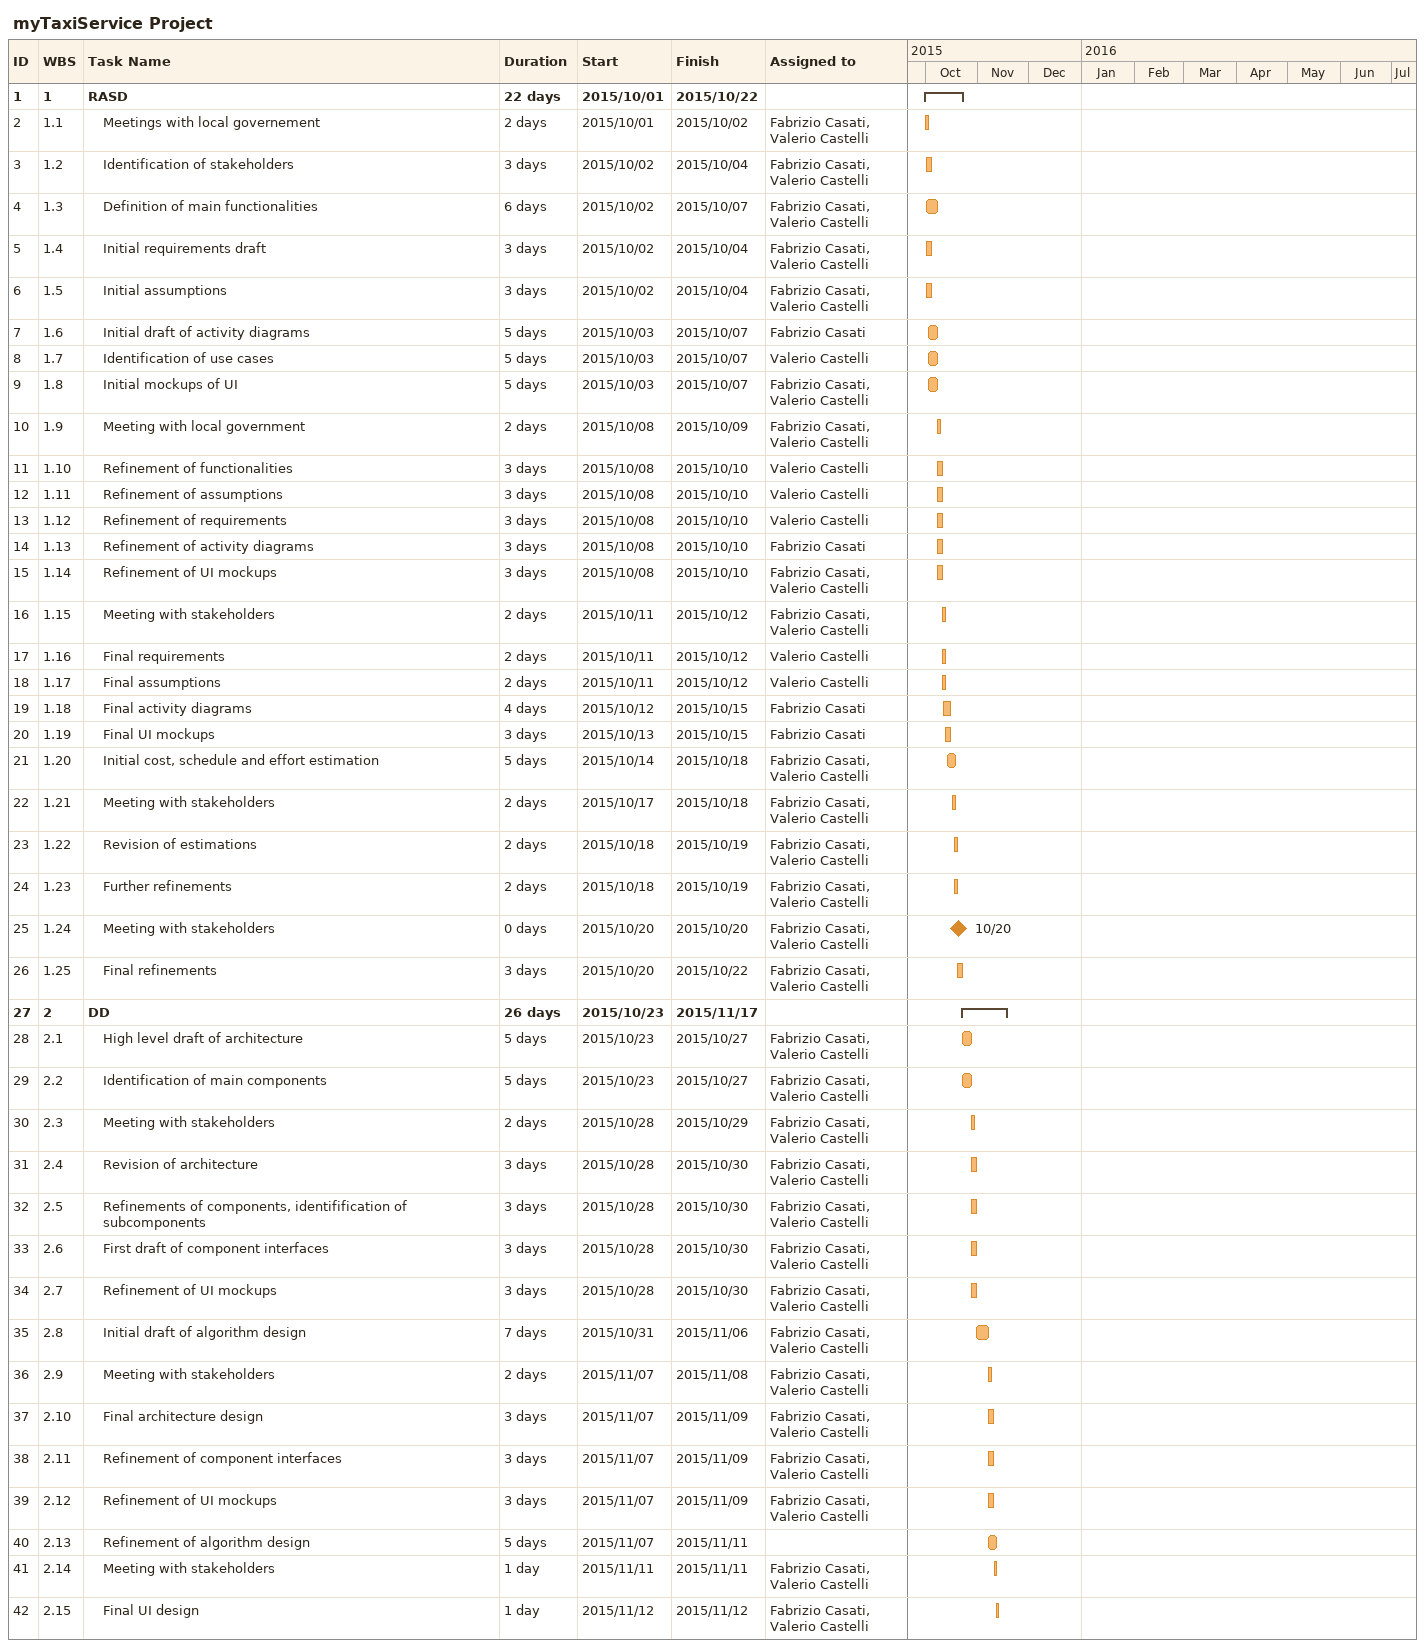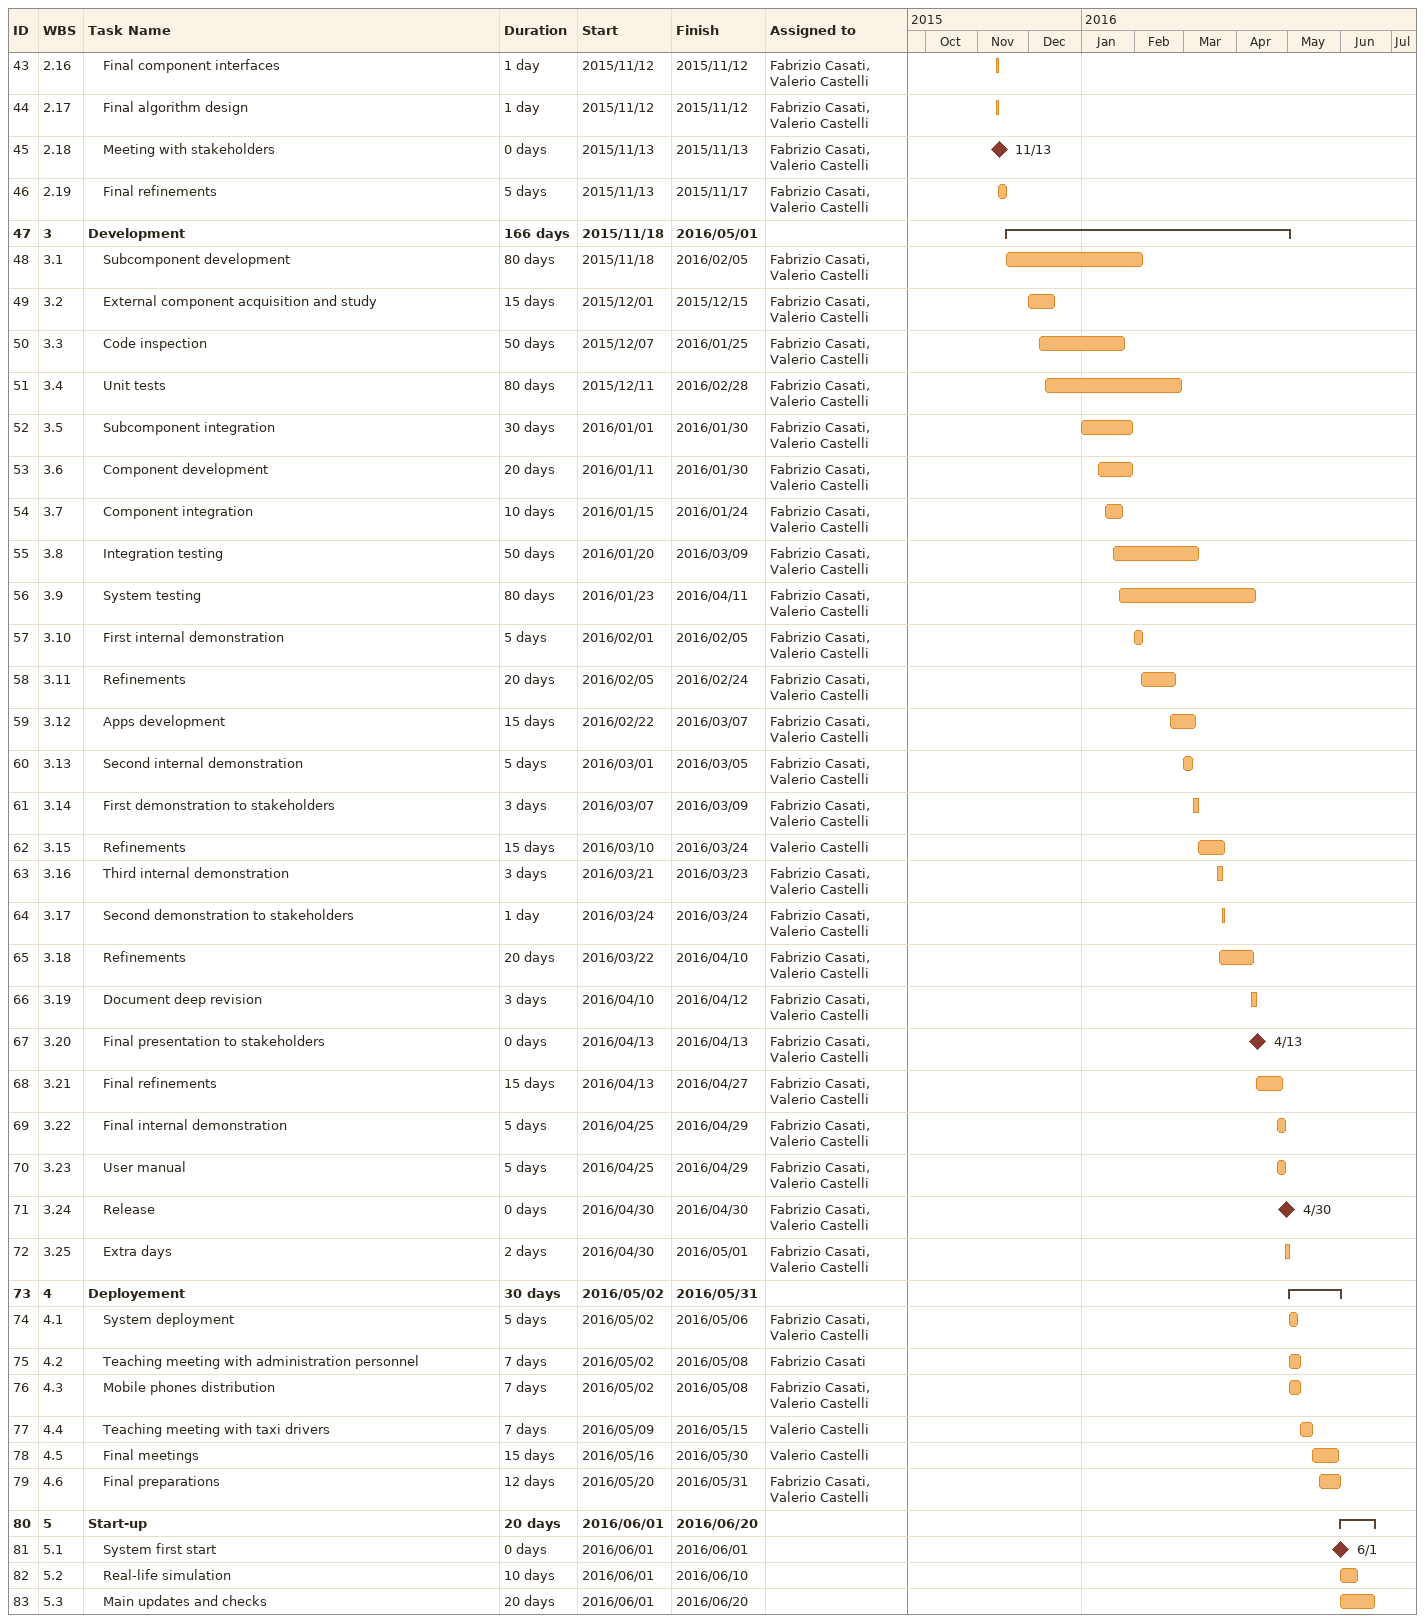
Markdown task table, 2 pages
myTaxiService Project

| ID | WBS | Task | Duration | Start | Finish | Resources |
|---|---|---|---|---|---|---|
| 1 | 1 | **RASD** | 22d | 2015-10-01 | 2015-10-22 |  |
| 2 | 1.1 | Meetings with local governement | 2d | 2015-10-01 | 2015-10-02 | Fabrizio Casati, Valerio Castelli |
| 3 | 1.2 | Identification of stakeholders | 3d | 2015-10-02 | 2015-10-04 | Fabrizio Casati, Valerio Castelli |
| 4 | 1.3 | Definition of main functionalities | 6d | 2015-10-02 | 2015-10-07 | Fabrizio Casati, Valerio Castelli |
| 5 | 1.4 | Initial requirements draft | 3d | 2015-10-02 | 2015-10-04 | Fabrizio Casati, Valerio Castelli |
| 6 | 1.5 | Initial assumptions | 3d | 2015-10-02 | 2015-10-04 | Fabrizio Casati, Valerio Castelli |
| 7 | 1.6 | Initial draft of activity diagrams | 5d | 2015-10-03 | 2015-10-07 | Fabrizio Casati |
| 8 | 1.7 | Identification of use cases | 5d | 2015-10-03 | 2015-10-07 | Valerio Castelli |
| 9 | 1.8 | Initial mockups of UI | 5d | 2015-10-03 | 2015-10-07 | Fabrizio Casati, Valerio Castelli |
| 10 | 1.9 | Meeting with local government | 2d | 2015-10-08 | 2015-10-09 | Fabrizio Casati, Valerio Castelli |
| 11 | 1.10 | Refinement of functionalities | 3d | 2015-10-08 | 2015-10-10 | Valerio Castelli |
| 12 | 1.11 | Refinement of assumptions | 3d | 2015-10-08 | 2015-10-10 | Valerio Castelli |
| 13 | 1.12 | Refinement of requirements | 3d | 2015-10-08 | 2015-10-10 | Valerio Castelli |
| 14 | 1.13 | Refinement of activity diagrams | 3d | 2015-10-08 | 2015-10-10 | Fabrizio Casati |
| 15 | 1.14 | Refinement of UI mockups | 3d | 2015-10-08 | 2015-10-10 | Fabrizio Casati, Valerio Castelli |
| 16 | 1.15 | Meeting with stakeholders | 2d | 2015-10-11 | 2015-10-12 | Fabrizio Casati, Valerio Castelli |
| 17 | 1.16 | Final requirements | 2d | 2015-10-11 | 2015-10-12 | Valerio Castelli |
| 18 | 1.17 | Final assumptions | 2d | 2015-10-11 | 2015-10-12 | Valerio Castelli |
| 19 | 1.18 | Final activity diagrams | 4d | 2015-10-12 | 2015-10-15 | Fabrizio Casati |
| 20 | 1.19 | Final UI mockups | 3d | 2015-10-13 | 2015-10-15 | Fabrizio Casati |
| 21 | 1.20 | Initial cost, schedule and effort estimation | 5d | 2015-10-14 | 2015-10-18 | Fabrizio Casati, Valerio Castelli |
| 22 | 1.21 | Meeting with stakeholders | 2d | 2015-10-17 | 2015-10-18 | Fabrizio Casati, Valerio Castelli |
| 23 | 1.22 | Revision of estimations | 2d | 2015-10-18 | 2015-10-19 | Fabrizio Casati, Valerio Castelli |
| 24 | 1.23 | Further refinements | 2d | 2015-10-18 | 2015-10-19 | Fabrizio Casati, Valerio Castelli |
| 25 | 1.24 | Meeting with stakeholders | 0d | 2015-10-20 | 2015-10-20 | Fabrizio Casati, Valerio Castelli |
| 26 | 1.25 | Final refinements | 3d | 2015-10-20 | 2015-10-22 | Fabrizio Casati, Valerio Castelli |
| 27 | 2 | **DD** | 26d | 2015-10-23 | 2015-11-17 |  |
| 28 | 2.1 | High level draft of architecture | 5d | 2015-10-23 | 2015-10-27 | Fabrizio Casati, Valerio Castelli |
| 29 | 2.2 | Identification of main components | 5d | 2015-10-23 | 2015-10-27 | Fabrizio Casati, Valerio Castelli |
| 30 | 2.3 | Meeting with stakeholders | 2d | 2015-10-28 | 2015-10-29 | Fabrizio Casati, Valerio Castelli |
| 31 | 2.4 | Revision of architecture | 3d | 2015-10-28 | 2015-10-30 | Fabrizio Casati, Valerio Castelli |
| 32 | 2.5 | Refinements of components, identifification of subcomponents | 3d | 2015-10-28 | 2015-10-30 | Fabrizio Casati, Valerio Castelli |
| 33 | 2.6 | First draft of component interfaces | 3d | 2015-10-28 | 2015-10-30 | Fabrizio Casati, Valerio Castelli |
| 34 | 2.7 | Refinement of UI mockups | 3d | 2015-10-28 | 2015-10-30 | Fabrizio Casati, Valerio Castelli |
| 35 | 2.8 | Initial draft of algorithm design | 7d | 2015-10-31 | 2015-11-06 | Fabrizio Casati, Valerio Castelli |
| 36 | 2.9 | Meeting with stakeholders | 2d | 2015-11-07 | 2015-11-08 | Fabrizio Casati, Valerio Castelli |
| 37 | 2.10 | Final architecture design | 3d | 2015-11-07 | 2015-11-09 | Fabrizio Casati, Valerio Castelli |
| 38 | 2.11 | Refinement of component interfaces | 3d | 2015-11-07 | 2015-11-09 | Fabrizio Casati, Valerio Castelli |
| 39 | 2.12 | Refinement of UI mockups | 3d | 2015-11-07 | 2015-11-09 | Fabrizio Casati, Valerio Castelli |
| 40 | 2.13 | Refinement of algorithm design | 5d | 2015-11-07 | 2015-11-11 |  |
| 41 | 2.14 | Meeting with stakeholders | 1d | 2015-11-11 | 2015-11-11 | Fabrizio Casati, Valerio Castelli |
| 42 | 2.15 | Final UI design | 1d | 2015-11-12 | 2015-11-12 | Fabrizio Casati, Valerio Castelli |
| 43 | 2.16 | Final component interfaces | 1d | 2015-11-12 | 2015-11-12 | Fabrizio Casati, Valerio Castelli |
| 44 | 2.17 | Final algorithm design | 1d | 2015-11-12 | 2015-11-12 | Fabrizio Casati, Valerio Castelli |
| 45 | 2.18 | Meeting with stakeholders | 0d | 2015-11-13 | 2015-11-13 | Fabrizio Casati, Valerio Castelli |
| 46 | 2.19 | Final refinements | 5d | 2015-11-13 | 2015-11-17 | Fabrizio Casati, Valerio Castelli |
| 47 | 3 | **Development** | 166d | 2015-11-18 | 2016-05-01 |  |
| 48 | 3.1 | Subcomponent development | 80d | 2015-11-18 | 2016-02-05 | Fabrizio Casati, Valerio Castelli |
| 49 | 3.2 | External component acquisition and study | 15d | 2015-12-01 | 2015-12-15 | Fabrizio Casati, Valerio Castelli |
| 50 | 3.3 | Code inspection | 50d | 2015-12-07 | 2016-01-25 | Fabrizio Casati, Valerio Castelli |
| 51 | 3.4 | Unit tests | 80d | 2015-12-11 | 2016-02-28 | Fabrizio Casati, Valerio Castelli |
| 52 | 3.5 | Subcomponent integration | 30d | 2016-01-01 | 2016-01-30 | Fabrizio Casati, Valerio Castelli |
| 53 | 3.6 | Component development | 20d | 2016-01-11 | 2016-01-30 | Fabrizio Casati, Valerio Castelli |
| 54 | 3.7 | Component integration | 10d | 2016-01-15 | 2016-01-24 | Fabrizio Casati, Valerio Castelli |
| 55 | 3.8 | Integration testing | 50d | 2016-01-20 | 2016-03-09 | Fabrizio Casati, Valerio Castelli |
| 56 | 3.9 | System testing | 80d | 2016-01-23 | 2016-04-11 | Fabrizio Casati, Valerio Castelli |
| 57 | 3.10 | First internal demonstration | 5d | 2016-02-01 | 2016-02-05 | Fabrizio Casati, Valerio Castelli |
| 58 | 3.11 | Refinements | 20d | 2016-02-05 | 2016-02-24 | Fabrizio Casati, Valerio Castelli |
| 59 | 3.12 | Apps development | 15d | 2016-02-22 | 2016-03-07 | Fabrizio Casati, Valerio Castelli |
| 60 | 3.13 | Second internal demonstration | 5d | 2016-03-01 | 2016-03-05 | Fabrizio Casati, Valerio Castelli |
| 61 | 3.14 | First demonstration to stakeholders | 3d | 2016-03-07 | 2016-03-09 | Fabrizio Casati, Valerio Castelli |
| 62 | 3.15 | Refinements | 15d | 2016-03-10 | 2016-03-24 | Valerio Castelli |
| 63 | 3.16 | Third internal demonstration | 3d | 2016-03-21 | 2016-03-23 | Fabrizio Casati, Valerio Castelli |
| 64 | 3.17 | Second demonstration to stakeholders | 1d | 2016-03-24 | 2016-03-24 | Fabrizio Casati, Valerio Castelli |
| 65 | 3.18 | Refinements | 20d | 2016-03-22 | 2016-04-10 | Fabrizio Casati, Valerio Castelli |
| 66 | 3.19 | Document deep revision | 3d | 2016-04-10 | 2016-04-12 | Fabrizio Casati, Valerio Castelli |
| 67 | 3.20 | Final presentation to stakeholders | 0d | 2016-04-13 | 2016-04-13 | Fabrizio Casati, Valerio Castelli |
| 68 | 3.21 | Final refinements | 15d | 2016-04-13 | 2016-04-27 | Fabrizio Casati, Valerio Castelli |
| 69 | 3.22 | Final internal demonstration | 5d | 2016-04-25 | 2016-04-29 | Fabrizio Casati, Valerio Castelli |
| 70 | 3.23 | User manual | 5d | 2016-04-25 | 2016-04-29 | Fabrizio Casati, Valerio Castelli |
| 71 | 3.24 | Release | 0d | 2016-04-30 | 2016-04-30 | Fabrizio Casati, Valerio Castelli |
| 72 | 3.25 | Extra days | 2d | 2016-04-30 | 2016-05-01 | Fabrizio Casati, Valerio Castelli |
| 73 | 4 | **Deployement** | 30d | 2016-05-02 | 2016-05-31 |  |
| 74 | 4.1 | System deployment | 5d | 2016-05-02 | 2016-05-06 | Fabrizio Casati, Valerio Castelli |
| 75 | 4.2 | Teaching meeting with administration personnel | 7d | 2016-05-02 | 2016-05-08 | Fabrizio Casati |
| 76 | 4.3 | Mobile phones distribution | 7d | 2016-05-02 | 2016-05-08 | Fabrizio Casati, Valerio Castelli |
| 77 | 4.4 | Teaching meeting with taxi drivers | 7d | 2016-05-09 | 2016-05-15 | Valerio Castelli |
| 78 | 4.5 | Final meetings | 15d | 2016-05-16 | 2016-05-30 | Valerio Castelli |
| 79 | 4.6 | Final preparations | 12d | 2016-05-20 | 2016-05-31 | Fabrizio Casati, Valerio Castelli |
| 80 | 5 | **Start-up** | 20d | 2016-06-01 | 2016-06-20 |  |
| 81 | 5.1 | System first start | 0d | 2016-06-01 | 2016-06-01 |  |
| 82 | 5.2 | Real-life simulation | 10d | 2016-06-01 | 2016-06-10 |  |
| 83 | 5.3 | Main updates and checks | 20d | 2016-06-01 | 2016-06-20 |  |
